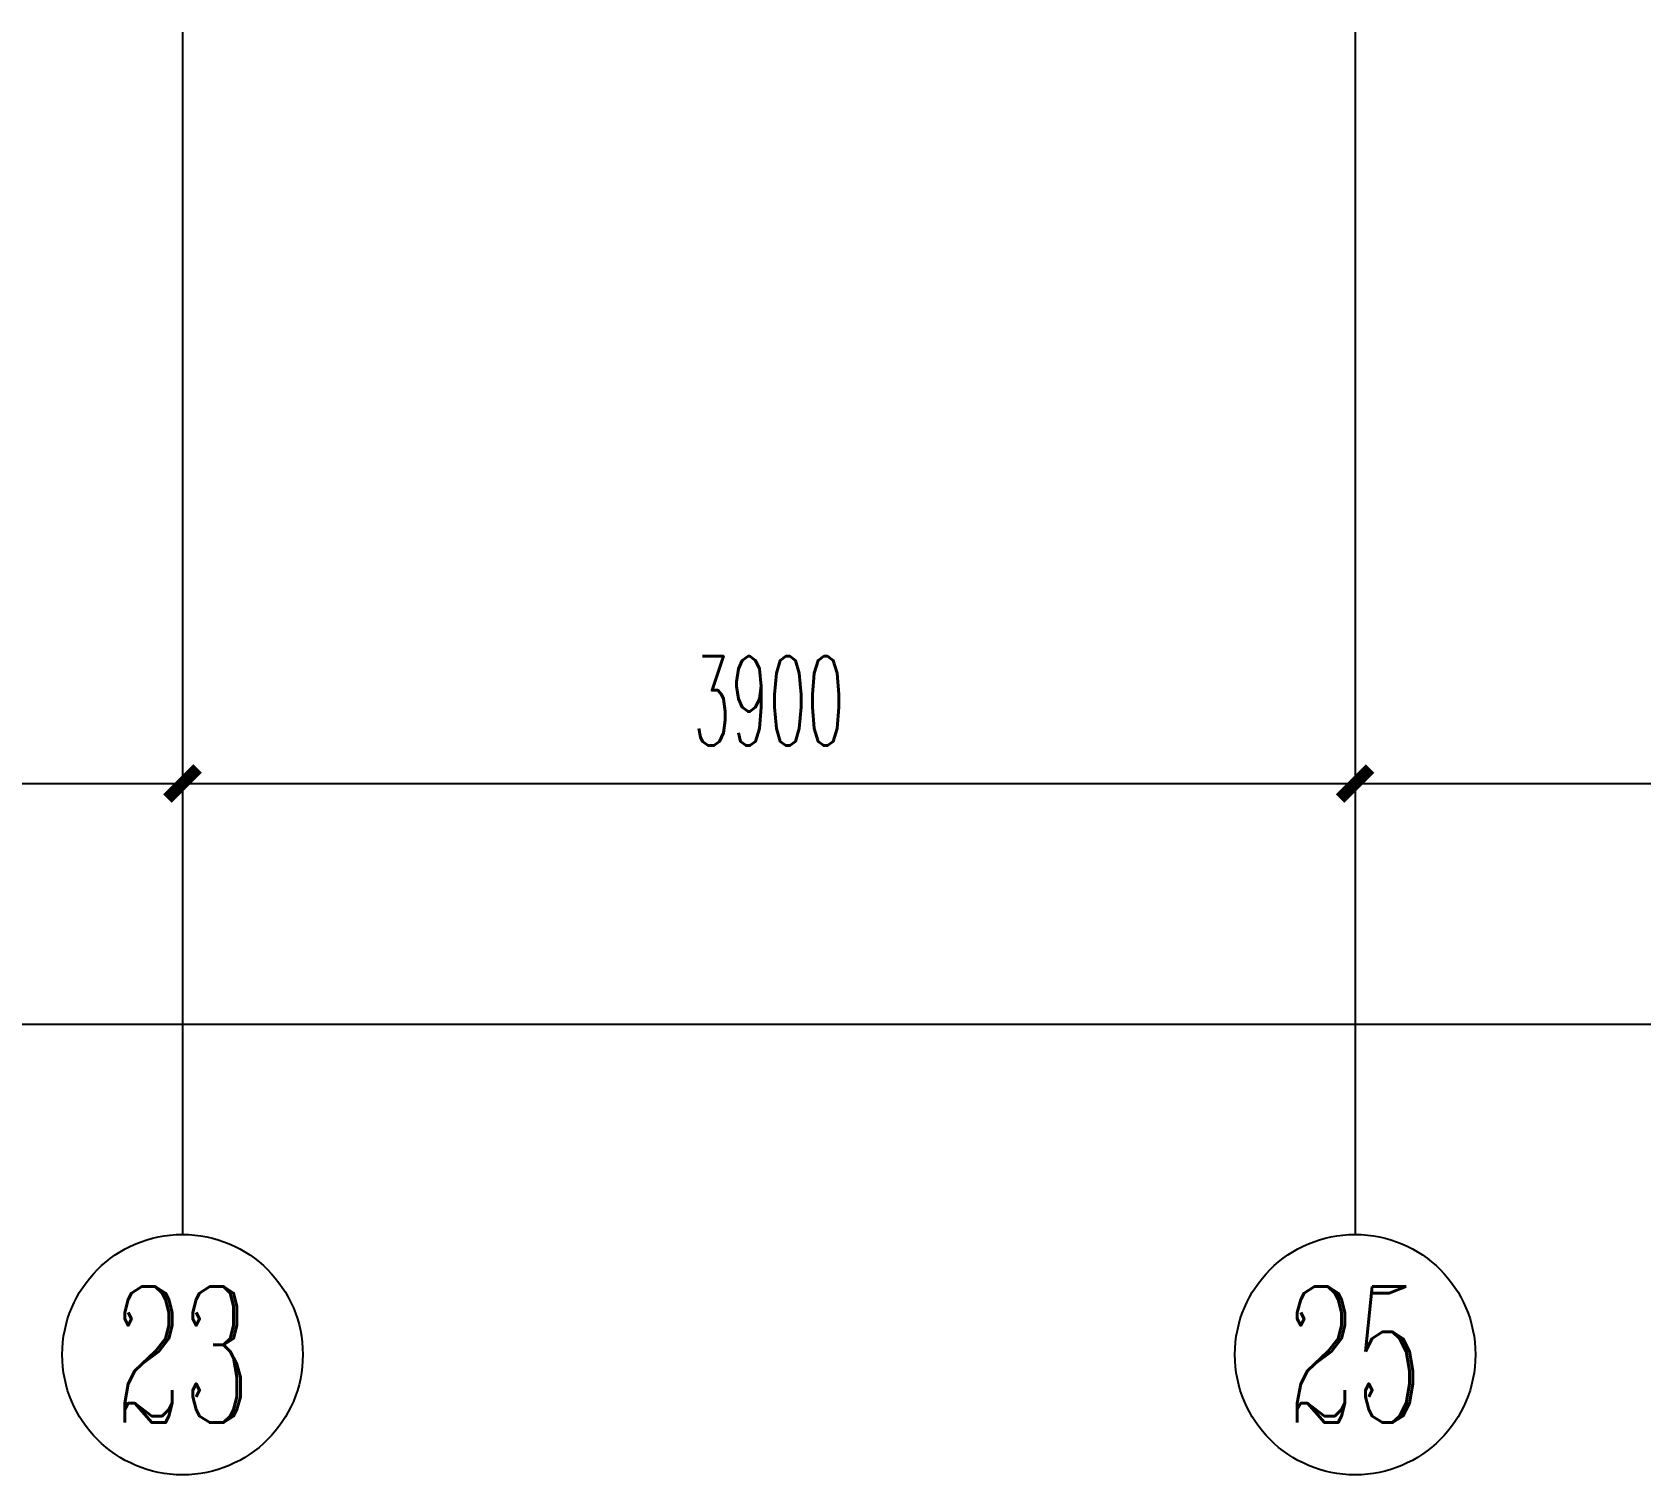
# Model space of a CAD drawing. Extents: x 27938 to 650306, y -92720 to 1524912.
# Drawn here: x 305617 to 310967, y 357524 to 362324 of the extents above; entities that cross this region are included whole.
import ezdxf
from ezdxf.enums import TextEntityAlignment as Align

# ---------------------------------------------------------------- set-up
doc = ezdxf.new("R2010")
doc.units = 0
doc.header["$LTSCALE"] = 1000
doc.header["$MEASUREMENT"] = 0
doc.layers.add('AXIS', color=3, linetype='Continuous')
doc.layers.add('AXIS_TEXT', color=4, linetype='Continuous')
doc.styles.add('_TCH_AXIS', font='COMPLEX', dxfattribs={"bigfont": 'GBCBIG'})
doc.styles.add('_TCH_DIM_T3', font='SIMPLEX.shx', dxfattribs={"width": 0.494118, "bigfont": 'GBCBIG.shx'})
doc.styles.add('COMPLEX', font='COMPLEX')
doc.dimstyles.new('_TCH_ARCH&&100', dxfattribs={"dimtxt": 297.5, "dimasz": 100, "dimexe": 250, "dimexo": 300, "dimgap": 126.25, "dimtad": 1, "dimdec": 0, "dimzin": 0, "dimdsep": 46, "dimtxsty": '_TCH_DIM_T3', "dimblk": 'ARCHTICK', "dimcen": 0.09, "dimclrt": 4, "dimazin": 2, "dimtfac": 1, "dimtdec": 0, "dimtix": 1, "dimtmove": 2, "dimatfit": 3, "dimfxl": 1, "dimtolj": 1, "dimtzin": 0, "dimarcsym": 0})

# ---------------------------------------------------------------- blocks, each defined once
blk = doc.blocks.new('_ArchTick')
at = {"color": 0, "linetype": 'ByBlock', "const_width": 0.4}
blk.add_lwpolyline([(-0.5, -0.5), (0.5, 0.5)], dxfattribs=at)
blk = doc.blocks.new('*D1108')
at = {"layer": 'AXIS', "color": 0, "lineweight": -2}
for p, q in [((310016.6, 362023.7), (310016.6, 359573.7)), ((313216.6, 362023.7), (313216.6, 359573.7)), ((310016.6, 359823.7), (313216.6, 359823.7))]:
    blk.add_line(p, q, dxfattribs=at)
at = {"layer": 'Defpoints', "color": 0}
for p in [(310016.6, 362323.7), (313216.6, 362323.7), (313216.6, 359823.7)]:
    blk.add_point(p, dxfattribs=at)
at = {"layer": 'AXIS', "color": 0, "lineweight": -2, "xscale": 100, "yscale": 100, "zscale": 100, "rotation": 180}
blk.add_blockref('_ArchTick', (310016.6, 359823.7), dxfattribs=at)
at = {"layer": 'AXIS', "color": 0, "lineweight": -2, "xscale": 100, "yscale": 100, "zscale": 100}
blk.add_blockref('_ArchTick', (313216.6, 359823.7), dxfattribs=at)
at = {"layer": 'AXIS', "color": 4, "insert": (311616.6, 360098.7), "char_height": 297.5, "attachment_point": 5, "style": '_TCH_DIM_T3'}
blk.add_mtext('\\A1;3200', dxfattribs=at)
blk = doc.blocks.new('*D1109')
at = {"layer": 'AXIS', "color": 0, "lineweight": -2}
for p, q in [((306116.6, 362023.7), (306116.6, 359573.7)), ((310016.6, 362023.7), (310016.6, 359573.7)), ((306116.6, 359823.7), (310016.6, 359823.7))]:
    blk.add_line(p, q, dxfattribs=at)
at = {"layer": 'Defpoints', "color": 0}
for p in [(306116.6, 362323.7), (310016.6, 362323.7), (310016.6, 359823.7)]:
    blk.add_point(p, dxfattribs=at)
at = {"layer": 'AXIS', "color": 0, "lineweight": -2, "xscale": 100, "yscale": 100, "zscale": 100, "rotation": 180}
blk.add_blockref('_ArchTick', (306116.6, 359823.7), dxfattribs=at)
at = {"layer": 'AXIS', "color": 0, "lineweight": -2, "xscale": 100, "yscale": 100, "zscale": 100}
blk.add_blockref('_ArchTick', (310016.6, 359823.7), dxfattribs=at)
at = {"layer": 'AXIS', "color": 4, "insert": (308066.6, 360098.7), "char_height": 297.5, "attachment_point": 5, "style": '_TCH_DIM_T3'}
blk.add_mtext('\\A1;3900', dxfattribs=at)
blk = doc.blocks.new('*D1110')
at = {"layer": 'AXIS', "color": 0, "lineweight": -2}
for p, q in [((303016.6, 362023.7), (303016.6, 359573.7)), ((306116.6, 362023.7), (306116.6, 359573.7)), ((303016.6, 359823.7), (306116.6, 359823.7))]:
    blk.add_line(p, q, dxfattribs=at)
at = {"layer": 'Defpoints', "color": 0}
for p in [(303016.6, 362323.7), (306116.6, 362323.7), (306116.6, 359823.7)]:
    blk.add_point(p, dxfattribs=at)
at = {"layer": 'AXIS', "color": 0, "lineweight": -2, "xscale": 100, "yscale": 100, "zscale": 100, "rotation": 180}
blk.add_blockref('_ArchTick', (303016.6, 359823.7), dxfattribs=at)
at = {"layer": 'AXIS', "color": 0, "lineweight": -2, "xscale": 100, "yscale": 100, "zscale": 100}
blk.add_blockref('_ArchTick', (306116.6, 359823.7), dxfattribs=at)
at = {"layer": 'AXIS', "color": 4, "insert": (304566.6, 360098.7), "char_height": 297.5, "attachment_point": 5, "style": '_TCH_DIM_T3'}
blk.add_mtext('\\A1;3100', dxfattribs=at)
blk = doc.blocks.new('*D1159')
at = {"layer": 'AXIS', "color": 0, "lineweight": -2}
for p, q in [((272016.6, 362023.7), (272016.6, 358773.7)), ((327016.6, 362023.7), (327016.6, 358773.7)), ((272016.6, 359023.7), (327016.6, 359023.7))]:
    blk.add_line(p, q, dxfattribs=at)
at = {"layer": 'Defpoints', "color": 0}
for p in [(272016.6, 362323.7), (327016.6, 362323.7), (327016.6, 359023.7)]:
    blk.add_point(p, dxfattribs=at)
at = {"layer": 'AXIS', "color": 0, "lineweight": -2, "xscale": 100, "yscale": 100, "zscale": 100, "rotation": 180}
blk.add_blockref('_ArchTick', (272016.6, 359023.7), dxfattribs=at)
at = {"layer": 'AXIS', "color": 0, "lineweight": -2, "xscale": 100, "yscale": 100, "zscale": 100}
blk.add_blockref('_ArchTick', (327016.6, 359023.7), dxfattribs=at)
at = {"layer": 'AXIS', "color": 4, "insert": (299516.6, 359298.7), "char_height": 297.5, "attachment_point": 5, "style": '_TCH_DIM_T3'}
blk.add_mtext('\\A1;55000', dxfattribs=at)
blk = doc.blocks.new('_AXISO')
blk.add_circle((0, 0), 0.5)
at = {"layer": 'AXIS_TEXT', "style": 'COMPLEX', "width": 1.041667}
blk.add_attdef('A', text='', height=0.56, dxfattribs=at).set_placement((-0.25, -0.28), (0.25, -0.28), align=Align.FIT)

msp = doc.modelspace()

# ---------------------------------------------------------------- linework, layer by layer
at = {"layer": 'AXIS'}
for p, q in [((306116.6, 362323.7), (306116.6, 358323.7)), ((310016.6, 362323.7), (310016.6, 358323.7))]:
    msp.add_line(p, q, dxfattribs=at)

# ---------------------------------------------------------------- block references
ref = msp.add_blockref('_AXISO', (306116.6, 357923.7), dxfattribs=dict(at, xscale=800, yscale=800, zscale=800))
ref.add_attrib('A', '23', dxfattribs={"layer": 'AXIS_TEXT', "height": 452.55, "style": '_TCH_AXIS', "width": 0.617647}).set_placement((305890.3, 357697.5), (306342.9, 357697.5), align=Align.FIT)
ref = msp.add_blockref('_AXISO', (310016.6, 357923.7), dxfattribs=dict(at, xscale=800, yscale=800, zscale=800))
ref.add_attrib('A', '25', dxfattribs={"layer": 'AXIS_TEXT', "height": 452.55, "style": '_TCH_AXIS', "width": 0.617647}).set_placement((309790.3, 357697.5), (310242.9, 357697.5), align=Align.FIT)

# ---------------------------------------------------------------- dimensions: what is measured, and where the dimension line sits
for p1, p2, distance, picture, middle in [((272016.6, 362323.7), (327016.6, 362323.7), -3300, '*D1159', (299516.6, 359298.7)), ((303016.6, 362323.7), (306116.6, 362323.7), -2500, '*D1110', (304566.6, 360098.7)), ((306116.6, 362323.7), (310016.6, 362323.7), -2500, '*D1109', (308066.6, 360098.7)), ((310016.6, 362323.7), (313216.6, 362323.7), -2500, '*D1108', (311616.6, 360098.7))]:
    dim = msp.add_aligned_dim(p1=p1, p2=p2, distance=distance, dimstyle='_TCH_ARCH&&100', dxfattribs=at)
    dim.commit()
    dim.dimension.update_dxf_attribs({"geometry": picture, "text_midpoint": middle})

doc.saveas('drawing.dxf')
